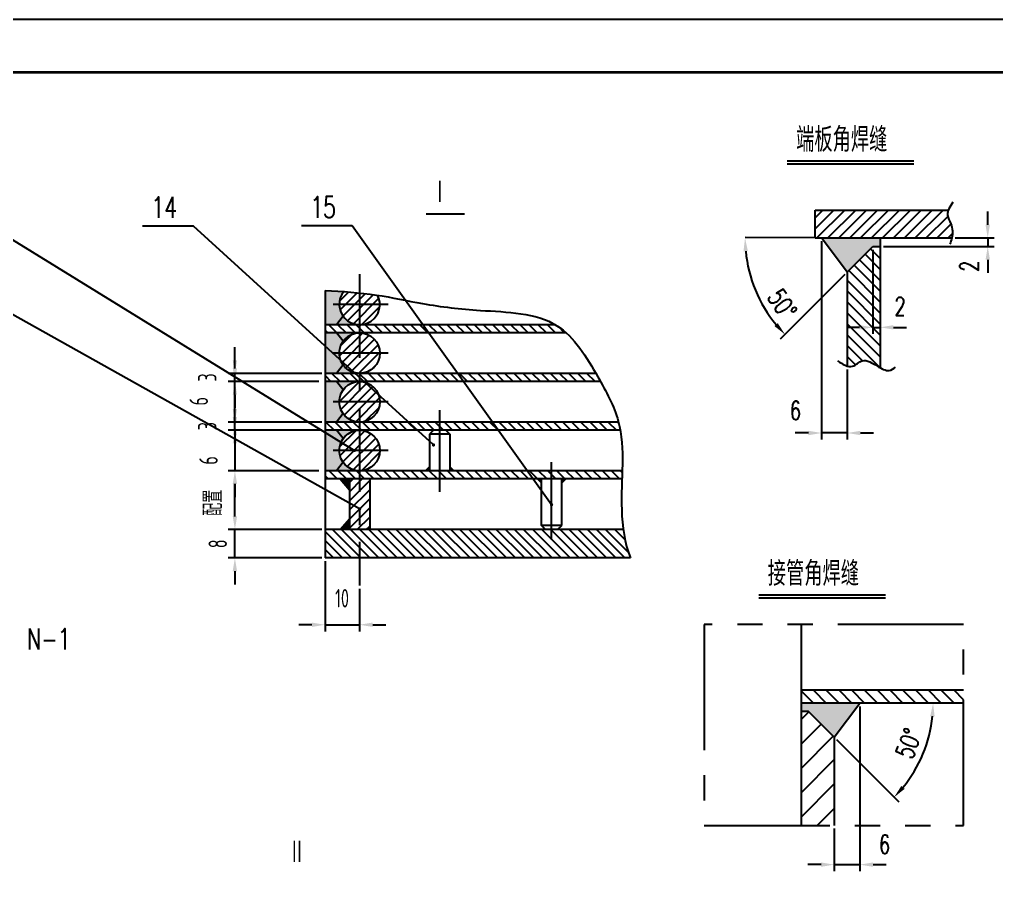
# Model space of a CAD drawing. Extents: x -7976 to 5804, y -7723 to 1555.
# Drawn here: x 1967 to 3820, y -5152 to -3512 of the extents above; entities that cross this region are included whole.
import ezdxf

# ---------------------------------------------------------------- set-up
doc = ezdxf.new("R2010")
doc.units = 0
doc.linetypes.add('CENTER', pattern=[50.800000000000004, 31.75, -6.35, 6.35, -6.35])
doc.linetypes.add('PHANTOM2', pattern=[31.750000000000004, 15.875, -3.175, 3.175, -3.175, 3.175, -3.175])
doc.layers.get('0').update_dxf_attribs({"linetype": 'CONTINUOUS'})
doc.layers.get('DEFPOINTS').update_dxf_attribs({"linetype": 'CONTINUOUS'})
for name, color, linetype in [('2细线层', 3, 'CONTINUOUS'), ('LAYER2', 3, 'CONTINUOUS'), ('LAYER3', 1, 'CENTER'), ('LAYER6', 6, 'PHANTOM2')]:
    doc.layers.add(name, color=color, linetype=linetype)
doc.styles.add('PC_TEXTSTYLE', font='txt.shx', dxfattribs={"width": 0.8, "bigfont": 'hzfs.shx'})
doc.styles.get("Standard").update_dxf_attribs({"font": 'isocp.shx', "width": 0.7070000000000001, "bigfont": 'hztxt.shx'})
doc.dimstyles.get("Standard").update_dxf_attribs({"dimscale": 10, "dimtxt": 3.5, "dimasz": 2.5, "dimexe": 1.25, "dimexo": 0.625, "dimgap": 1.5, "dimtad": 1, "dimdec": 0, "dimdsep": 46, "dimtxsty": 'Standard', "dimcen": 2.5, "dimadec": 0, "dimazin": 0, "dimtfac": 1, "dimtdec": 4, "dimtmove": 0, "dimatfit": 3, "dimfxl": 1, "dimtolj": 1, "dimtzin": 0, "dimarcsym": 0})
pattern_1 = [(44.99999999999999, (2084.192825229547, -7800.637528748337), (-8.634861654874184, 8.634861654874188), [])]

# ---------------------------------------------------------------- blocks, each defined once
blk = doc.blocks.new('*D154')
at = {"color": 0, "linetype": 'ByBlock'}
for p, q in [((-5304.750670965755, 698.9616964967772), (-5476.207349832569, 698.9616964967772)), ((-5463.707349832569, 612.4232349583162), (-5463.707349832569, 673.9616964967772)), ((-5304.750670965755, 587.4232349583162), (-5476.207349832569, 587.4232349583162))]:
    blk.add_line(p, q, dxfattribs=at)
for points in [[(-5467.874016499236, 673.9616964967772), (-5459.540683165902, 673.9616964967772), (-5463.707349832569, 698.9616964967772)], [(-5467.874016499236, 612.4232349583162), (-5459.540683165902, 612.4232349583162), (-5463.707349832569, 587.4232349583162)]]:
    blk.add_solid(points, dxfattribs=at)
at = {"layer": 'DEFPOINTS', "color": 0, "linetype": 'ByBlock'}
for p in [(-5463.707349832569, 698.9616964967772), (-5298.500670965755, 698.9616964967772), (-5298.500670965755, 587.4232349583162)]:
    blk.add_point(p, dxfattribs=at)
at = {"color": 0, "linetype": 'ByBlock', "insert": (-5505.366200907451, 638.1914614500547), "char_height": 35, "attachment_point": 5, "rotation": 90}
blk.add_mtext('\\A1;\\Ftxt.shx,hzfs.shx;配置', dxfattribs=at)
blk = doc.blocks.new('*D153')
at = {"color": 0, "linetype": 'ByBlock'}
for p, q in [((3062.635562914254, -4488.295336420737), (3062.635562914254, -4463.295336420737)), ((3227.361472550298, -4513.295336420737), (3050.135562914254, -4513.295336420737)), ((3062.635562914254, -4567.141490266891), (3062.635562914254, -4513.295336420737)), ((3227.361472550298, -4567.141490266891), (3050.135562914254, -4567.141490266891)), ((3062.635562914254, -4592.141490266891), (3062.635562914254, -4617.141490266891))]:
    blk.add_line(p, q, dxfattribs=at)
for points in [[(3058.468896247587, -4488.295336420737), (3066.80222958092, -4488.295336420737), (3062.635562914254, -4513.295336420737)], [(3058.468896247587, -4592.141490266891), (3066.80222958092, -4592.141490266891), (3062.635562914254, -4567.141490266891)]]:
    blk.add_solid(points, dxfattribs=at)
at = {"layer": 'DEFPOINTS', "color": 0, "linetype": 'ByBlock'}
for p in [(3062.635562914254, -4513.295336420737), (3233.611472550298, -4513.295336420737), (3233.611472550298, -4567.141490266891)]:
    blk.add_point(p, dxfattribs=at)
at = {"color": 0, "linetype": 'ByBlock', "insert": (3030.135562914254, -4540.218413343814), "char_height": 35, "attachment_point": 5, "rotation": 90}
blk.add_mtext('\\A1;8', dxfattribs=at)
blk = doc.blocks.new('*D152')
at = {"color": 0, "linetype": 'ByBlock'}
for p, q in [((-5292.731440196525, 527.327081112162), (-5292.731440196525, 394.4898417618169)), ((-5227.346824811909, 474.9862945888635), (-5227.346824811909, 394.4898417618169)), ((-5317.731440196525, 406.9898417618169), (-5342.731440196525, 406.9898417618169)), ((-5292.731440196525, 406.9898417618169), (-5227.346824811909, 406.9898417618169)), ((-5292.731440196525, 406.9898417618169), (-5227.346824811909, 406.9898417618169)), ((-5202.346824811909, 406.9898417618169), (-5177.346824811909, 406.9898417618169))]:
    blk.add_line(p, q, dxfattribs=at)
for points in [[(-5317.731440196525, 411.1565084284836), (-5317.731440196525, 402.8231750951502), (-5292.731440196525, 406.9898417618169)], [(-5202.346824811909, 411.1565084284836), (-5202.346824811909, 402.8231750951502), (-5227.346824811909, 406.9898417618169)]]:
    blk.add_solid(points, dxfattribs=at)
at = {"layer": 'DEFPOINTS', "color": 0, "linetype": 'ByBlock'}
for p in [(-5292.731440196525, 533.577081112162), (-5227.346824811909, 481.2362945888635), (-5227.346824811909, 406.9898417618169)]:
    blk.add_point(p, dxfattribs=at)
at = {"color": 0, "linetype": 'ByBlock', "insert": (-5260.58766637963, 457.2510591812224), "char_height": 35, "attachment_point": 5}
blk.add_mtext('\\A1;10', dxfattribs=at)
blk = doc.blocks.new('*D158')
at = {"color": 0, "linetype": 'ByBlock'}
for p, q in [((-5463.707349832569, 908.577081112162), (-5463.707349832569, 933.577081112162)), ((-5298.981440196524, 883.577081112162), (-5476.207349832569, 883.577081112162)), ((-5463.707349832569, 868.1924657275467), (-5463.707349832569, 883.577081112162)), ((-5463.707349832569, 868.1924657275467), (-5463.707349832569, 883.577081112162)), ((-5310.519901734986, 868.1924657275467), (-5476.207349832569, 868.1924657275467)), ((-5463.707349832569, 843.1924657275467), (-5463.707349832569, 818.1924657275467))]:
    blk.add_line(p, q, dxfattribs=at)
for points in [[(-5467.874016499236, 908.577081112162), (-5459.540683165902, 908.577081112162), (-5463.707349832569, 883.577081112162)], [(-5467.874016499236, 843.1924657275467), (-5459.540683165902, 843.1924657275467), (-5463.707349832569, 868.1924657275467)]]:
    blk.add_solid(points, dxfattribs=at)
at = {"layer": 'DEFPOINTS', "color": 0, "linetype": 'ByBlock'}
for p in [(-5463.707349832569, 883.577081112162), (-5292.731440196524, 883.577081112162), (-5304.269901734986, 868.1924657275467)]:
    blk.add_point(p, dxfattribs=at)
at = {"color": 0, "linetype": 'ByBlock', "insert": (-5516.207349832569, 875.8847734198544), "char_height": 35, "attachment_point": 5, "rotation": 90}
blk.add_mtext('\\A1;3', dxfattribs=at)
blk = doc.blocks.new('*D157')
at = {"color": 0, "linetype": 'ByBlock'}
for p, q in [((-5463.707349832569, 893.1924657275467), (-5463.707349832569, 918.1924657275467)), ((-5304.750670965755, 868.1924657275467), (-5476.207349832569, 868.1924657275467)), ((-5463.707349832569, 791.2693888044696), (-5463.707349832569, 868.1924657275467)), ((-5463.707349832569, 791.2693888044696), (-5463.707349832569, 868.1924657275467)), ((-5304.750670965755, 791.2693888044696), (-5476.207349832569, 791.2693888044696)), ((-5463.707349832569, 766.2693888044696), (-5463.707349832569, 741.2693888044696))]:
    blk.add_line(p, q, dxfattribs=at)
for points in [[(-5467.874016499236, 893.1924657275467), (-5459.540683165902, 893.1924657275467), (-5463.707349832569, 868.1924657275467)], [(-5467.874016499236, 766.2693888044696), (-5459.540683165902, 766.2693888044696), (-5463.707349832569, 791.2693888044696)]]:
    blk.add_solid(points, dxfattribs=at)
at = {"layer": 'DEFPOINTS', "color": 0, "linetype": 'ByBlock'}
for p in [(-5463.707349832569, 868.1924657275467), (-5298.500670965755, 868.1924657275467), (-5298.500670965755, 791.2693888044696)]:
    blk.add_point(p, dxfattribs=at)
at = {"color": 0, "linetype": 'ByBlock', "insert": (-5532.191242782121, 830.8594697073495), "char_height": 35, "attachment_point": 5, "rotation": 90}
blk.add_mtext('\\A1;6', dxfattribs=at)
blk = doc.blocks.new('*D156')
at = {"color": 0, "linetype": 'ByBlock'}
for p, q in [((-5463.707349832569, 816.2693888044696), (-5463.707349832569, 841.2693888044696)), ((-5298.981440196525, 791.2693888044696), (-5476.207349832569, 791.2693888044696)), ((-5463.707349832569, 775.8847734198544), (-5463.707349832569, 791.2693888044696)), ((-5463.707349832569, 775.8847734198544), (-5463.707349832569, 791.2693888044696)), ((-5298.981440196525, 775.8847734198544), (-5476.207349832569, 775.8847734198544)), ((-5463.707349832569, 750.8847734198544), (-5463.707349832569, 725.8847734198544))]:
    blk.add_line(p, q, dxfattribs=at)
for points in [[(-5467.874016499236, 816.2693888044696), (-5459.540683165902, 816.2693888044696), (-5463.707349832569, 791.2693888044696)], [(-5467.874016499236, 750.8847734198544), (-5459.540683165902, 750.8847734198544), (-5463.707349832569, 775.8847734198544)]]:
    blk.add_solid(points, dxfattribs=at)
at = {"layer": 'DEFPOINTS', "color": 0, "linetype": 'ByBlock'}
for p in [(-5463.707349832569, 791.2693888044696), (-5292.731440196525, 791.2693888044696), (-5292.731440196525, 775.8847734198544)]:
    blk.add_point(p, dxfattribs=at)
at = {"color": 0, "linetype": 'ByBlock', "insert": (-5516.207349832569, 783.577081112162), "char_height": 35, "attachment_point": 5, "rotation": 90}
blk.add_mtext('\\A1;3', dxfattribs=at)
blk = doc.blocks.new('*D155')
at = {"color": 0, "linetype": 'ByBlock'}
for p, q in [((-5463.707349832569, 800.8847734198544), (-5463.707349832569, 825.8847734198544)), ((-5298.981440196525, 775.8847734198544), (-5476.207349832569, 775.8847734198544)), ((-5463.707349832569, 775.8847734198544), (-5463.707349832569, 698.9616964967772)), ((-5463.707349832569, 775.8847734198544), (-5463.707349832569, 698.9616964967772)), ((-5304.750670965755, 698.9616964967772), (-5476.207349832569, 698.9616964967772)), ((-5463.707349832569, 673.9616964967772), (-5463.707349832569, 648.9616964967772))]:
    blk.add_line(p, q, dxfattribs=at)
for points in [[(-5467.874016499236, 800.8847734198544), (-5459.540683165902, 800.8847734198544), (-5463.707349832569, 775.8847734198544)], [(-5467.874016499236, 673.9616964967772), (-5459.540683165902, 673.9616964967772), (-5463.707349832569, 698.9616964967772)]]:
    blk.add_solid(points, dxfattribs=at)
at = {"layer": 'DEFPOINTS', "color": 0, "linetype": 'ByBlock'}
for p in [(-5292.731440196525, 775.8847734198544), (-5463.707349832569, 698.9616964967772), (-5298.500670965755, 698.9616964967772)]:
    blk.add_point(p, dxfattribs=at)
at = {"color": 0, "linetype": 'ByBlock', "insert": (-5513.749032369309, 718.609409321105), "char_height": 35, "attachment_point": 5, "rotation": 90}
blk.add_mtext('\\A1;6', dxfattribs=at)
blk = doc.blocks.new('*D149')
at = {"color": 0, "linetype": 'ByBlock'}
for p, q in [((-4278.679402874722, 252.187486553187), (-4278.679402874722, -60.32070403612641)), ((-4327.236871977806, 20.42100193198979), (-4327.236871977806, -60.32070403612641)), ((-4352.236871977806, -47.82070403612641), (-4377.236871977806, -47.82070403612641)), ((-4327.236871977806, -47.82070403612641), (-4278.679402874722, -47.82070403612641)), ((-4327.236871977806, -47.82070403612641), (-4278.679402874722, -47.82070403612641)), ((-4253.679402874722, -47.82070403612641), (-4228.679402874722, -47.82070403612641))]:
    blk.add_line(p, q, dxfattribs=at)
for points in [[(-4352.236871977806, -43.65403736945975), (-4352.236871977806, -51.98737070279308), (-4327.236871977806, -47.82070403612641)], [(-4253.679402874722, -43.65403736945975), (-4253.679402874722, -51.98737070279308), (-4278.679402874722, -47.82070403612641)]]:
    blk.add_solid(points, dxfattribs=at)
at = {"layer": 'DEFPOINTS', "color": 0, "linetype": 'ByBlock'}
for p in [(-4278.679402874722, 258.437486553187), (-4327.236871977806, 26.67100193198979), (-4278.679402874722, -47.82070403612641)]:
    blk.add_point(p, dxfattribs=at)
at = {"color": 0, "linetype": 'ByBlock', "insert": (-4231.813919254911, -9.33271974994733), "char_height": 35, "attachment_point": 5}
blk.add_mtext('\\A1;\\Ftxt.shx,hzfs.shx;6', dxfattribs=at)
blk = doc.blocks.new('*D148')
at = {"color": 0, "linetype": 'ByBlock'}
blk.add_line((-4322.817454595385, 189.2747770333367), (-4204.781691350535, 71.23901378854748), dxfattribs=at)
blk.add_arc((-4391.980164115271, 258.437486553187), 252.2386190393521, 320.6810548140518, 354.3189451859629, dxfattribs=at)
for points in [[(-4145.141998545524, 233.6746875709683), (-4136.818904093475, 233.2617188231081), (-4139.741545075919, 258.4374865531863)], [(-4193.751950774197, 95.8131853792377), (-4199.929280303729, 101.4064889047063), (-4213.620526115369, 80.07784855337673)]]:
    blk.add_solid(points, dxfattribs=at)
at = {"layer": 'DEFPOINTS', "color": 0, "linetype": 'ByBlock'}
for p in [(-4389.952569573963, 258.4374865531872), (-4375.794341080893, 242.2516635188174), (-4082.276472564786, 258.4374865531863), (-4327.236871977802, 193.6941944157516), (-4173.535112211665, 132.3181770335484)]:
    blk.add_point(p, dxfattribs=at)
at = {"color": 0, "linetype": 'ByBlock', "insert": (-4186.011779081126, 181.8732320753438), "char_height": 35, "attachment_point": 5, "rotation": 69.60848070843511}
blk.add_mtext('\\A1;\\Ftxt.shx,hzfs.shx;50°', dxfattribs=at)
blk = doc.blocks.new('*D147')
at = {"color": 0, "linetype": 'ByBlock'}
for p, q in [((-4254.033761092857, 1117.907038082956), (-4254.033761092857, 958.4149993885012)), ((-4239.875532599786, 1117.907038082956), (-4239.875532599786, 958.4149993885012)), ((-4279.033761092857, 970.9149993885012), (-4304.033761092857, 970.9149993885012)), ((-4254.033761092857, 970.9149993885012), (-4239.875532599786, 970.9149993885012)), ((-4254.033761092857, 970.9149993885012), (-4239.875532599786, 970.9149993885012)), ((-4214.875532599786, 970.9149993885012), (-4189.875532599786, 970.9149993885012))]:
    blk.add_line(p, q, dxfattribs=at)
for points in [[(-4279.033761092857, 975.0816660551678), (-4279.033761092857, 966.7483327218346), (-4254.033761092857, 970.9149993885012)], [(-4214.875532599786, 975.0816660551678), (-4214.875532599786, 966.7483327218346), (-4239.875532599786, 970.9149993885012)]]:
    blk.add_solid(points, dxfattribs=at)
at = {"layer": 'DEFPOINTS', "color": 0, "linetype": 'ByBlock'}
for p in [(-4254.033761092857, 1124.157038082956), (-4239.875532599786, 1124.157038082956), (-4239.875532599786, 970.9149993885012)]:
    blk.add_point(p, dxfattribs=at)
at = {"color": 0, "linetype": 'ByBlock', "insert": (-4202.436218140638, 1010.676119463616), "char_height": 35, "attachment_point": 5}
blk.add_mtext('\\A1;\\Ftxt.shx,hzfs.shx;2', dxfattribs=at)
blk = doc.blocks.new('*D146')
at = {"color": 0, "linetype": 'ByBlock'}
for p, q in [((-4351.148699299027, 1134.09286111732), (-4351.148699299027, 758.0891682085286)), ((-4302.591230195942, 891.2989147951032), (-4302.591230195942, 758.0891682085286)), ((-4376.148699299027, 770.5891682085286), (-4401.148699299027, 770.5891682085286)), ((-4302.591230195942, 770.5891682085286), (-4351.148699299027, 770.5891682085286)), ((-4302.591230195942, 770.5891682085286), (-4351.148699299027, 770.5891682085286)), ((-4277.591230195942, 770.5891682085286), (-4252.591230195942, 770.5891682085286))]:
    blk.add_line(p, q, dxfattribs=at)
for points in [[(-4376.148699299027, 774.7558348751952), (-4376.148699299027, 766.422501541862), (-4351.148699299027, 770.5891682085286)], [(-4277.591230195942, 774.7558348751952), (-4277.591230195942, 766.422501541862), (-4302.591230195942, 770.5891682085286)]]:
    blk.add_solid(points, dxfattribs=at)
at = {"layer": 'DEFPOINTS', "color": 0, "linetype": 'ByBlock'}
for p in [(-4351.148699299027, 1140.34286111732), (-4302.591230195942, 897.5489147951032), (-4351.148699299027, 770.5891682085286)]:
    blk.add_point(p, dxfattribs=at)
at = {"color": 0, "linetype": 'ByBlock', "insert": (-4400.75047089742, 813.5161365466919), "char_height": 35, "attachment_point": 5}
blk.add_mtext('\\A1;\\Ftxt.shx,hzfs.shx;6', dxfattribs=at)
blk = doc.blocks.new('*D145')
at = {"color": 0, "linetype": 'ByBlock'}
blk.add_line((-4307.010647578362, 1071.180151597472), (-4429.485619036623, 948.7051801392774), dxfattribs=at)
blk.add_arc((-4237.847938058477, 1140.342861117321), 258.5166075009495, 185.5429832703832, 219.4570167296014, dxfattribs=at)
for points in [[(-4499.31751873381, 1115.170633155884), (-4490.993932736892, 1115.573573097243), (-4496.364545559427, 1140.34286111732)], [(-4434.363719049999, 978.8561431742121), (-4440.534304717157, 973.2554006369487), (-4420.646784271788, 957.5440149041071)]]:
    blk.add_solid(points, dxfattribs=at)
at = {"layer": 'DEFPOINTS', "color": 0, "linetype": 'ByBlock'}
for p in [(-4547.551629608963, 1140.34286111732), (-4239.875532599784, 1140.34286111732), (-4254.033761092851, 1124.157038082954), (-4302.591230195945, 1075.599568979887), (-4487.555805768285, 1073.433839620804)]:
    blk.add_point(p, dxfattribs=at)
at = {"color": 0, "linetype": 'ByBlock', "insert": (-4425.964785780161, 1015.060945145799), "char_height": 35, "attachment_point": 5, "rotation": 303.66279134203586}
blk.add_mtext('\\A1;\\Ftxt.shx,hzfs.shx;50°', dxfattribs=at)
blk = doc.blocks.new('*D144')
at = {"color": 0, "linetype": 'ByBlock'}
for p, q in [((-4036.133422042123, 1165.34286111732), (-4036.133422042123, 1190.34286111732)), ((-4097.939154991413, 1140.34286111732), (-4023.633422042123, 1140.34286111732)), ((-4036.133422042123, 1140.34286111732), (-4036.133422042123, 1124.157038082956)), ((-4036.133422042123, 1140.34286111732), (-4036.133422042123, 1124.157038082956)), ((-4233.625532599786, 1124.157038082956), (-4023.633422042123, 1124.157038082956)), ((-4036.133422042123, 1099.157038082956), (-4036.133422042123, 1074.157038082956))]:
    blk.add_line(p, q, dxfattribs=at)
for points in [[(-4040.30008870879, 1165.34286111732), (-4031.966755375457, 1165.34286111732), (-4036.133422042123, 1140.34286111732)], [(-4040.30008870879, 1099.157038082956), (-4031.966755375457, 1099.157038082956), (-4036.133422042123, 1124.157038082956)]]:
    blk.add_solid(points, dxfattribs=at)
at = {"layer": 'DEFPOINTS', "color": 0, "linetype": 'ByBlock'}
for p in [(-4104.189154991413, 1140.34286111732), (-4239.875532599786, 1124.157038082956), (-4036.133422042123, 1124.157038082956)]:
    blk.add_point(p, dxfattribs=at)
at = {"color": 0, "linetype": 'ByBlock', "insert": (-4071.350492601654, 1086.924412870129), "char_height": 35, "attachment_point": 5, "rotation": 90}
blk.add_mtext('\\A1;\\Ftxt.shx,hzfs.shx;2', dxfattribs=at)

msp = doc.modelspace()

# ---------------------------------------------------------------- hatches: boundary and pattern name
at = {"layer": 'LAYER2'}
h = msp.add_hatch(dxfattribs=at)
h.set_pattern_fill('ANSI31', color=256, scale=4.615384615384616, style=0)
h.set_pattern_definition([(45, (9291.687375353717, -1927.589767228254), (-10.36183398584902, 10.36183398584902), [])])
edge = h.paths.add_edge_path()
edge.add_line((3476.124815616793, -3873.727294753659), (3476.124815616793, -3926.624005188058))
edge.add_line((3476.124815616793, -3926.624005188058), (3735.381076418842, -3926.624005188058))
edge.add_spline(control_points=[(3735.381076418842, -3926.624005188058), (3735.399383852772, -3926.545441838411), (3737.405612661115, -3917.828726658847), (3736.316107494373, -3902.326330718362), (3725.801381666422, -3885.589098254805), (3727.568639955657, -3876.975548087652), (3728.84675547528, -3873.727294753659)], knot_values=[16.01751938718863, 16.01751938718863, 16.01751938718863, 16.01751938718863, 16.26009094649312, 42.91254623060282, 60.37926041902506, 70.938423128681, 70.938423128681, 70.938423128681, 70.938423128681], degree=3, periodic=0)
edge.add_line((3728.846755475279, -3873.727294753659), (3476.124815616793, -3873.727294753659))
for points in [[(3488.42153211123, -3926.624005188059), (3536.979001214315, -3991.367297325512), (3585.536470317399, -3942.809828222422), (3599.694698810471, -3942.809828222422), (3599.694698810471, -3926.624005188059)], [(2580.996663916118, -4075.07451804483, 0.2413783233447511), (2612.223406598348, -4091.082092885524), (2568.807804448774, -4091.082092885524)], [(2580.996663916118, -4122.474283110832, -0.2413783233447511), (2612.223406598348, -4106.466708270139), (2568.807804448774, -4106.466708270139)], [(2580.996663916118, -4167.382210352523, 0.2413783233447511), (2612.223406598348, -4183.389785193216), (2568.807804448774, -4183.389785193216)], [(2580.996663916118, -4214.781975418525, -0.2413783233447511), (2612.223406598348, -4198.774400577831), (2568.807804448774, -4198.774400577831)], [(2580.996663916118, -4259.689902660215, 0.2413783233447511), (2612.223406598348, -4275.697477500908), (2568.807804448774, -4275.697477500908)], [(2580.996663916118, -4307.089667726217, -0.2413783233447531), (2612.223406598348, -4291.082092885524), (2568.807804448774, -4291.082092885525)], [(2580.996663916118, -4351.997594967907, 0.2413783233447511), (2612.223406598348, -4368.005169808601), (2568.807804448774, -4368.005169808601)], [(2737.080682965848, -4368.005169808601), (2744.772990658154, -4360.312862116293), (2744.772990658154, -4368.005169808604)], [(2783.234529119693, -4360.312862116296), (2783.234529119693, -4368.005169808601), (2790.926836812001, -4368.005169808601)], [(2575.524574411132, -4383.389785193216), (2592.992637367578, -4403.843622365809), (2592.992637367578, -4383.389785193217)], [(2949.364813670436, -4383.389785193219), (2957.057121362744, -4391.082092885526), (2957.057121362744, -4383.389785193216)], [(3003.210967516588, -4383.389785193219), (2995.518659824282, -4391.082092885526), (2995.518659824282, -4383.389785193216)], [(2592.992637367578, -4459.089794174471), (2592.992637367578, -4479.543631347063), (2575.524574411131, -4479.543631347063)], [(3449.617661836293, -4808.529379752192), (3449.617661836293, -4824.715202786556), (3463.775890329365, -4824.715202786556), (3512.333359432449, -4873.272671889644), (3560.890828535535, -4808.529379752191)]]:
    msp.add_hatch(color=256, dxfattribs=at).paths.add_polyline_path(points)
h = msp.add_hatch(dxfattribs=at)
h.set_pattern_fill('ANSI31', color=256, scale=4.615384615384616, angle=90, style=0)
h.set_pattern_definition([(135, (9291.687375353717, -1927.589767228254), (-10.36183398584902, -10.36183398584902), [])])
edge = h.paths.add_edge_path()
edge.add_line((3599.694698810471, -3942.809828222422), (3585.5364703174, -3942.809828222422))
edge.add_line((3585.5364703174, -3942.809828222422), (3536.979001214314, -3991.36729732551))
edge.add_line((3536.979001214314, -3991.36729732551), (3536.979001214314, -4169.417951510275))
edge.add_spline(control_points=[(3536.979001214314, -4169.417951510275), (3540.475973912276, -4170.446539156557), (3550.362701717572, -4171.107844336118), (3567.917536869313, -4152.004657730215), (3586.213528123871, -4164.834926164945), (3597.896931011308, -4171.830592583537), (3599.694698810471, -4172.827483630956)], knot_values=[20.81145200100289, 20.81145200100289, 20.81145200100289, 20.81145200100289, 32.94189695546218, 55.75407950074453, 88.69597645620672, 94.72129408884993, 94.72129408884993, 94.72129408884993, 94.72129408884993], degree=3, periodic=0)
edge.add_line((3599.694698810472, -4172.827483630956), (3599.694698810471, -3942.809828222422))
h = msp.add_hatch(color=256, dxfattribs=at)
edge = h.paths.add_edge_path()
edge.add_line((2546.838791213733, -4091.082092885524), (2568.807804448772, -4091.082092885523))
edge.add_line((2568.807804448772, -4091.082092885523), (2580.996663916118, -4075.074518044831))
edge.add_arc((2612.223406598348, -4052.620554423986), 38.46153846153848, 140.6258618109083, 215.7184762092423, ccw=False)
edge.add_spline(control_points=[(2582.491868311331, -4028.22125992771), (2570.621474478075, -4027.382292933397), (2558.733489178016, -4026.717339407058), (2546.838791213732, -4026.118787050899)], knot_values=[5.725884862208435, 5.725884862208435, 5.725884862208435, 5.725884862208435, 15.00547474327765, 15.00547474327765, 15.00547474327765, 15.00547474327765], degree=3, periodic=0)
edge.add_line((2546.838791213733, -4026.1187870509), (2546.838791213733, -4091.082092885524))
h.paths.add_polyline_path([(2546.838791213732, -4183.389785193217), (2568.807804448772, -4183.389785193217), (2580.996663916118, -4167.382210352523, -0.1571254906909162), (2573.761868136809, -4144.928246731677, -0.1571254906909092), (2580.996663916118, -4122.474283110832), (2568.807804448773, -4106.466708270139), (2546.838791213733, -4106.466708270139)])
h.paths.add_polyline_path([(2546.838791213732, -4275.697477500908), (2568.807804448772, -4275.697477500908), (2580.996663916118, -4259.689902660215, -0.1571254906909092), (2573.761868136809, -4237.23593903937, -0.1571254906909162), (2580.996663916118, -4214.781975418525), (2568.807804448773, -4198.774400577832), (2546.838791213732, -4198.774400577832)])
h.paths.add_polyline_path([(2546.838791213732, -4368.005169808601), (2568.807804448773, -4368.005169808601), (2580.996663916118, -4351.997594967907, -0.1571254906909162), (2573.761868136809, -4329.543631347062, -0.1571254906909092), (2580.996663916118, -4307.089667726217), (2568.807804448773, -4291.082092885524), (2546.838791213732, -4291.082092885523)])
h = msp.add_hatch(dxfattribs=at)
h.set_pattern_fill('ANSI31', color=256, scale=3.846153846153846, angle=-1.272221872585407e-14, style=0)
h.set_pattern_definition(pattern_1)
h.paths.add_polyline_path([(2612.223406598348, -4091.082092885524, 0.4142135623730962), (2650.684945059886, -4052.620554423986), (2612.223406598348, -4052.620554423986)])
h.paths.add_polyline_path([(2612.223406598348, -4052.620554423986), (2573.761868136809, -4052.620554423986, 0.4142135623730964), (2612.223406598348, -4091.082092885524)])
edge = h.paths.add_edge_path()
edge.add_line((2612.223406598348, -4052.620554423986), (2612.223406598348, -4030.753506619503))
edge.add_spline(control_points=[(2612.223406598348, -4030.753506619503), (2602.329430746632, -4029.745842511444), (2592.416798418862, -4028.922726862846), (2582.491868311331, -4028.22125992771)], knot_values=[15.00547474327765, 15.00547474327765, 15.00547474327765, 15.00547474327765, 22.76421318868151, 22.76421318868151, 22.76421318868151, 22.76421318868151], degree=3, periodic=0)
edge.add_arc((2612.223406598348, -4052.620554423986), 38.46153846153849, 140.6258618109083, 180)
edge.add_line((2573.761868136809, -4052.620554423986), (2612.223406598348, -4052.620554423986))
edge = h.paths.add_edge_path()
edge.add_arc((2612.223406598348, -4052.620554423987), 38.46153846153848, 1.354865405428551e-12, 27.12331410922971)
edge.add_spline(control_points=[(2646.455228370098, -4035.085665801143), (2645.734528032095, -4034.974558004211), (2634.353208650339, -4033.240777382804), (2622.93774777604, -4031.844721840571), (2612.223406598348, -4030.753506619503)], knot_values=[22.76421318868151, 22.76421318868151, 22.76421318868151, 22.76421318868151, 23.33233995507793, 31.73439915336429, 31.73439915336429, 31.73439915336429, 31.73439915336429], degree=3, periodic=0)
edge.add_line((2612.223406598348, -4030.753506619504), (2612.223406598348, -4052.620554423986))
edge.add_line((2612.223406598348, -4052.620554423986), (2650.684945059886, -4052.620554423986))
h = msp.add_hatch(dxfattribs=at)
h.set_pattern_fill('ANSI31', color=256, scale=3.846153846153846, angle=-90.00000000000001, style=0)
h.set_pattern_definition([(315, (2084.192825229547, -7800.637528748337), (8.634861654874188, 8.634861654874184), [])])
h.paths.add_polyline_path([(2976.287890593512, -4383.389785193216), (2976.287890593513, -4368.005169808601), (2764.003759888923, -4368.005169808602), (2764.003759888923, -4383.389785193216)])
edge = h.paths.add_edge_path()
edge.add_line((2976.287890593512, -4368.005169808601), (2976.287890593512, -4383.389785193216))
edge.add_line((2976.287890593512, -4383.389785193216), (3109.959927026925, -4383.389785193216))
edge.add_spline(control_points=[(3109.959927026925, -4383.389785193216), (3110.127587586177, -4378.243149389204), (3110.291718518881, -4373.113869101721), (3110.426558487563, -4368.005169808601)], knot_values=[202.8335639010245, 202.8335639010245, 202.8335639010245, 202.8335639010245, 206.7680369692089, 206.7680369692089, 206.7680369692089, 206.7680369692089], degree=3, periodic=0)
edge.add_line((3110.426558487563, -4368.0051698086), (2976.287890593512, -4368.005169808601))
h.paths.add_polyline_path([(2612.223406598348, -4368.005169808601), (2612.223406598348, -4383.389785193216), (2764.003759888924, -4383.389785193216), (2764.003759888924, -4368.005169808601)])
h.paths.add_polyline_path([(2612.223406598348, -4383.389785193217), (2612.223406598348, -4368.005169808601), (2546.838791213732, -4368.005169808602), (2546.838791213732, -4383.389785193216)])
h.paths.add_polyline_path([(2546.838791213732, -4275.697477500908), (2546.838791213732, -4291.082092885524), (2612.223406598348, -4291.082092885524), (2612.223406598348, -4275.697477500908)])
h.paths.add_polyline_path([(2612.223406598348, -4275.697477500908), (2612.223406598348, -4291.082092885524), (2764.003759888923, -4291.082092885524), (2764.003759888923, -4275.697477500908)])
edge = h.paths.add_edge_path()
edge.add_spline(control_points=[(3069.125183399036, -4198.77440057783), (3067.457866376836, -4195.812675849694), (3064.549085532663, -4190.692348621574), (3061.611245922043, -4185.552528595041), (3060.368149813269, -4183.389785193216)], knot_values=[151.9006507527023, 151.9006507527023, 151.9006507527023, 151.9006507527023, 154.4654310581434, 156.3287756090877, 156.3287756090877, 156.3287756090877, 156.3287756090877], degree=3, periodic=0)
edge.add_line((3060.368149813269, -4183.389785193216), (2612.223406598348, -4183.389785193217))
edge.add_line((2612.223406598348, -4183.389785193217), (2612.223406598348, -4198.774400577832))
edge.add_line((2612.223406598348, -4198.774400577832), (3069.125183399037, -4198.774400577831))
h.paths.add_polyline_path([(2612.223406598348, -4198.774400577831), (2612.223406598348, -4183.389785193216), (2546.838791213732, -4183.389785193216), (2546.838791213731, -4198.774400577831)])
edge = h.paths.add_edge_path()
edge.add_spline(control_points=[(3106.647760451588, -4291.082092885524), (3105.731988450771, -4285.909536777584), (3104.628832369891, -4280.77999524675), (3103.306271354124, -4275.697477500911)], knot_values=[178.3211137951778, 178.3211137951778, 178.3211137951778, 178.3211137951778, 182.5514486776794, 182.5514486776794, 182.5514486776794, 182.5514486776794], degree=3, periodic=0)
edge.add_line((3103.306271354124, -4275.697477500908), (2764.003759888924, -4275.697477500908))
edge.add_line((2764.003759888924, -4275.697477500908), (2764.003759888924, -4291.082092885524))
edge.add_line((2764.003759888924, -4291.082092885524), (3106.647760451588, -4291.082092885524))
edge = h.paths.add_edge_path()
edge.add_spline(control_points=[(3004.227310462388, -4106.466708270139), (2998.671210524692, -4101.427813653155), (2991.872802848266, -4096.147846482163), (2984.583298271593, -4091.681541886782), (2983.571495612513, -4091.082092885523)], knot_values=[120.5310214390018, 120.5310214390018, 120.5310214390018, 120.5310214390018, 126.5643739494811, 127.5267617261106, 127.5267617261106, 127.5267617261106, 127.5267617261106], degree=3, periodic=0)
edge.add_line((2983.571495612513, -4091.082092885524), (2612.223406598348, -4091.082092885524))
edge.add_line((2612.223406598348, -4091.082092885524), (2612.223406598348, -4106.466708270139))
edge.add_line((2612.223406598348, -4106.466708270139), (3004.22731046239, -4106.46670827014))
h.paths.add_polyline_path([(2612.223406598348, -4106.466708270139), (2612.223406598348, -4091.082092885524), (2546.838791213733, -4091.082092885524), (2546.838791213733, -4106.466708270139)])
h = msp.add_hatch(dxfattribs=at)
h.set_pattern_fill('ANSI31', color=256, scale=3.846153846153846, angle=-1.272221872585407e-14, style=0)
h.set_pattern_definition(pattern_1)
h.paths.add_polyline_path([(2650.684945059886, -4144.928246731677), (2612.223406598348, -4144.928246731677), (2612.223406598348, -4183.389785193215, 0.4142135623730931)])
h.paths.add_polyline_path([(2612.223406598348, -4144.928246731677), (2573.761868136809, -4144.928246731677, 0.4142135623730931), (2612.223406598348, -4183.389785193215)])
h.paths.add_polyline_path([(2612.223406598348, -4106.466708270139, 0.4142135623730966), (2573.761868136809, -4144.928246731677), (2612.223406598348, -4144.928246731677)])
h.paths.add_polyline_path([(2650.684945059886, -4144.928246731677, 0.4142135623730931), (2612.223406598348, -4106.466708270139), (2612.223406598347, -4144.928246731676)])
h = msp.add_hatch(dxfattribs=at)
h.set_pattern_fill('ANSI31', color=256, scale=3.846153846153846, angle=-1.272221872585407e-14, style=0)
h.set_pattern_definition(pattern_1)
h.paths.add_polyline_path([(2650.684945059886, -4237.23593903937), (2612.223406598348, -4237.23593903937), (2612.223406598348, -4275.697477500908, 0.4142135623730931)])
h.paths.add_polyline_path([(2612.223406598348, -4237.23593903937), (2573.761868136809, -4237.23593903937, 0.4142135623730931), (2612.223406598348, -4275.697477500908)])
h.paths.add_polyline_path([(2612.223406598348, -4198.774400577832, 0.4142135623730966), (2573.761868136809, -4237.23593903937), (2612.223406598348, -4237.23593903937)])
h.paths.add_polyline_path([(2650.684945059886, -4237.23593903937, 0.4142135623730931), (2612.223406598348, -4198.774400577832), (2612.223406598347, -4237.23593903937)])
h = msp.add_hatch(dxfattribs=at)
h.set_pattern_fill('ANSI31', color=256, scale=3.846153846153846, angle=-1.272221872585407e-14, style=0)
h.set_pattern_definition(pattern_1)
h.paths.add_polyline_path([(2612.223406598348, -4329.543631347062), (2612.223406598348, -4368.0051698086, 0.4142135623730931), (2650.684945059886, -4329.543631347062)])
h.paths.add_polyline_path([(2612.223406598348, -4329.543631347062), (2573.761868136809, -4329.543631347062, 0.4142135623730931), (2612.223406598348, -4368.0051698086)])
h.paths.add_polyline_path([(2612.223406598348, -4329.543631347062), (2612.223406598348, -4291.082092885524, 0.4142135623730931), (2573.761868136809, -4329.543631347062)])
h.paths.add_polyline_path([(2650.684945059886, -4329.543631347062, 0.4142135623730931), (2612.223406598348, -4291.082092885524), (2612.223406598348, -4329.543631347062)])
h = msp.add_hatch(dxfattribs=at)
h.set_pattern_fill('ANSI31', color=256, scale=3.846153846153846, angle=-1.272221872585407e-14, style=0)
h.set_pattern_definition(pattern_1)
h.paths.add_polyline_path([(2631.454175829116, -4383.389785193216), (2612.223406598348, -4383.389785193216), (2612.223406598348, -4479.543631347063), (2631.454175829116, -4479.543631347063)])
h.paths.add_polyline_path([(2592.992637367578, -4479.543631347063), (2612.223406598348, -4479.543631347063), (2612.223406598347, -4383.389785193217), (2592.992637367578, -4383.389785193216)])
h = msp.add_hatch(dxfattribs=at)
h.set_pattern_fill('ANSI31', color=256, scale=3.846153846153846, angle=-90.00000000000001, style=0)
h.set_pattern_definition([(315, (7884.960450032791, -5175.567753142677), (8.634861654874188, 8.634861654874182), [])])
edge = h.paths.add_edge_path()
edge.add_spline(control_points=[(3125.89523140244, -4533.389785193224), (3119.179362911743, -4516.531007166111), (3114.901086427987, -4498.291258902159), (3112.336180820608, -4479.543631347062)], knot_values=[231.0118297600531, 231.0118297600531, 231.0118297600531, 231.0118297600531, 245.3294521603172, 245.3294521603172, 245.3294521603172, 245.3294521603172], degree=3, periodic=0)
edge.add_line((3112.336180820608, -4479.543631347062), (2612.223406598348, -4479.543631347063))
edge.add_line((2612.223406598348, -4479.543631347063), (2612.223406598348, -4533.38978519322))
edge.add_line((2612.223406598348, -4533.38978519322), (3125.89523140244, -4533.389785193221))
h.paths.add_polyline_path([(2612.223406598348, -4533.38978519322), (2612.223406598348, -4479.543631347063), (2546.838791213731, -4479.543631347061), (2546.838791213731, -4533.38978519322)])
h = msp.add_hatch(dxfattribs=at)
h.set_pattern_fill('ANSI31', color=256, scale=5.395274344787187, angle=-90.00000000000001, style=0)
h.set_pattern_definition([(315, (8005.771334128814, -38.6853869798706), (12.11273636490561, 12.11273636490562), [])])
h.paths.add_polyline_path([(3757.293758845471, -4808.529379752192), (3757.293758845471, -4784.250645200647), (3449.617661836294, -4784.250645200646), (3449.617661836294, -4808.529379752191)])
h = msp.add_hatch(dxfattribs=at)
h.set_pattern_fill('ANSI31', color=3, scale=10.28510904507361, angle=-1.272221872585407e-14, style=0)
h.set_pattern_definition([(44.99999999999999, (4977.883853134431, 13821.70418554731), (-23.09072836447147, 23.09072836447151), [])])
h.paths.add_polyline_path([(3512.33335943245, -4873.272671889644), (3463.775890329364, -4824.715202786555), (3449.617661836294, -4824.715202786555), (3449.617661836293, -5040.295864373389), (3512.333359432451, -5040.295864373389)])

# ---------------------------------------------------------------- linework, layer by layer
for p, q in [((2738.575667820764, -3881.025891801801), (2811.197062866082, -3881.025891801801)), ((3476.124815616793, -3873.727294753659), (3728.846755475226, -3873.727294753659)), ((3476.124815616793, -3926.624005188058), (3476.124815616793, -3873.72729475366)), ((3476.124815616793, -3926.624005188058), (3735.381076418843, -3926.624005188058)), ((3599.69469881047, -3926.624005188058), (3599.694698810472, -4172.827483630957)), ((3536.979001214314, -3991.367297325511), (3536.979001214314, -4169.417951510275)), ((2546.838791213732, -4026.118787050898), (2546.838791213731, -4533.389785193216)), ((2983.571495612508, -4091.082092885524), (2546.838791213732, -4091.082092885524)), ((3004.227310462385, -4106.466708270139), (2546.838791213732, -4106.466708270139)), ((3060.368149813269, -4183.389785193216), (2546.838791213732, -4183.389785193216)), ((3069.125183399036, -4198.774400577831), (2546.838791213732, -4198.774400577831)), ((3103.30627135414, -4275.697477500908), (2546.838791213731, -4275.697477500908)), ((3106.647760451589, -4291.082092885524), (2546.838791213731, -4291.082092885524)), ((2752.465298350462, -4291.082092885524), (2744.772990658155, -4298.774400577831)), ((2775.542221427386, -4291.082092885524), (2783.234529119693, -4298.774400577831)), ((2744.772990658155, -4298.774400577831), (2744.772990658155, -4368.005169808604)), ((2783.234529119693, -4298.774400577831), (2744.772990658155, -4298.774400577831)), ((2783.234529119693, -4298.774400577831), (2783.234529119693, -4368.005169808604)), ((3110.426558487856, -4368.005169808601), (2546.838791213731, -4368.005169808601)), ((3109.959927026925, -4383.389785193216), (2546.838791213731, -4383.389785193216)), ((2592.992637367578, -4383.389785193216), (2592.992637367578, -4479.543631347062)), ((2631.454175829116, -4383.389785193216), (2631.454175829116, -4479.543631347062)), ((2957.057121362744, -4471.851323654754), (2957.057121362744, -4383.389785193216)), ((2995.518659824282, -4471.851323654754), (2995.518659824282, -4383.389785193216)), ((3112.336180820607, -4479.543631347062), (2546.838791213731, -4479.543631347062)), ((2750.684945059886, -4479.543631347063), (2546.838791213731, -4479.543631347062)), ((2995.518659824282, -4471.851323654754), (2957.057121362744, -4471.851323654754)), ((2964.749429055051, -4479.543631347062), (2957.057121362744, -4471.851323654754)), ((2987.826352131974, -4479.543631347062), (2995.518659824282, -4471.851323654754)), ((3125.895231402437, -4533.38978519322), (2546.83879121373, -4533.38978519322)), ((2739.146483521425, -4533.38978519322), (2546.838791213731, -4533.389785193216)), ((3449.617661836293, -4659.585997343467), (3449.617661836293, -5040.295864373388)), ((3757.293758845471, -4784.250645200647), (3449.617661836293, -4784.250645200646)), ((3757.293758845471, -4808.529379752192), (3449.617661836293, -4808.529379752191)), ((3512.33335943245, -4873.272671889645), (3512.33335943245, -5040.295864373388))]:
    msp.add_line(p, q)
at = {"const_width": 5}
msp.add_lwpolyline([(114.0139656571519, -7612.433588913064), (5704.013965657151, -7612.433588913064), (5704.013965657151, -3612.433588913064), (114.0139656571519, -3612.433588913064)], close=True, dxfattribs=at)
for centre in [(2612.223406598348, -4144.928246731677), (2612.223406598348, -4237.23593903937), (2612.223406598348, -4329.543631347062)]:
    msp.add_circle(centre, 38.46153846153847)
msp.add_arc((2612.223406598348, -4052.620554423986), 38.46153846153847, 140.6258618109103, 27.12331410922936)
at = {"layer": '2细线层'}
for p, q in [((3423.206157051059, -3780.234791812951), (3662.974496963253, -3780.234791812951)), ((3423.206157051059, -3786.222056493896), (3662.974496963253, -3786.222056493896)), ((3536.979001214314, -3991.367297325511), (3488.42153211123, -3926.624005188058)), ((3536.979001214314, -3991.367297325511), (3585.536470317399, -3942.809828222422)), ((3369.489100485679, -4603.099645528382), (3609.257440397873, -4603.099645528382)), ((3369.489100485679, -4609.086910209327), (3609.257440397873, -4609.086910209327)), ((3512.33335943245, -4873.272671889645), (3560.890828535535, -4808.529379752191)), ((3512.33335943245, -4873.272671889645), (3463.775890329365, -4824.715202786556))]:
    msp.add_line(p, q, dxfattribs=at)
at = {"layer": 'LAYER2'}
for p, q in [((5804.013965657155, -3512.433588913065), (-135.9860343428436, -3512.433588913063)), ((3476.124815616793, -3926.624005188058), (3343.766398973383, -3925.689735690292)), ((3585.536470317399, -3942.809828222422), (3599.694698810472, -3942.809828222422)), ((2580.996663916118, -4075.07451804483), (2568.807804448773, -4091.082092885524)), ((2580.996663916118, -4122.474283110832), (2568.807804448773, -4106.466708270139)), ((2580.996663916118, -4167.382210352523), (2568.807804448773, -4183.389785193216)), ((2580.996663916118, -4214.781975418525), (2568.807804448773, -4198.774400577831)), ((2580.996663916118, -4259.689902660215), (2568.807804448773, -4275.697477500908)), ((2580.996663916118, -4307.089667726217), (2568.807804448773, -4291.082092885524)), ((2580.996663916118, -4351.997594967907), (2568.807804448773, -4368.005169808601)), ((2744.772990658155, -4360.312862116293), (2737.080682965847, -4368.005169808601)), ((2783.234529119693, -4360.312862116293), (2790.926836812001, -4368.005169808601)), ((2575.524574411133, -4383.389785193217), (2592.992637367578, -4403.843622365808)), ((2957.057121362744, -4391.082092885527), (2949.364813670436, -4383.38978519322)), ((2995.518659824282, -4391.082092885527), (3003.210967516589, -4383.38978519322)), ((2575.524574411133, -4479.543631347062), (2592.992637367578, -4459.089794174471)), ((3463.775890329365, -4824.715202786556), (3449.617661836293, -4824.715202786556))]:
    msp.add_line(p, q, dxfattribs=at)
msp.add_spline([(3737.48097984409, -3858.931494026411), (3727.252860976479, -3883.461182481562), (3733.389732297044, -3899.814314136839), (3735.435356070566, -3926.388150819725), (3731.344108523524, -3938.652995047299)], degree=3, dxfattribs=at)
for points, knots in [([(2546.838791213732, -4026.118787050899), (2579.448607981461, -4027.759743611447), (2641.513744183783, -4031.839102647056), (2738.775237123958, -4054.057407857593), (2851.34585592905, -4066.778917643785), (2992.594612544019, -4068.157309662616), (3059.802492195028, -4181.128089866776), (3122.338443391245, -4294.682045052416), (3102.165942122504, -4415.077238240235), (3114.738830194836, -4505.383981952591), (3125.89523140244, -4533.389785193224)], [5.725884862208433, 5.725884862208433, 5.725884862208433, 5.725884862208433, 31.16627238696787, 54.22072387936843, 82.96333379606608, 121.4934092156313, 153.7639953036467, 177.821058646402, 221.5450168251699, 245.3294521603172, 245.3294521603172, 245.3294521603172, 245.3294521603172]), ([(3518.599132199307, -4159.420245310255), (3528.397380552089, -4165.93616183791), (3544.980891767838, -4176.964334520082), (3567.917536869313, -4152.004657730215), (3592.11023182774, -4168.970055568325), (3614.698459774055, -4181.334023843576), (3624.969544801262, -4174.776642166212), (3628.716515758225, -4171.310651368351)], [0, 0, 0, 0, 32.94189695546218, 55.75407950074453, 88.69597645620672, 114.6324754416772, 130.6227002217033, 130.6227002217033, 130.6227002217033, 130.6227002217033])]:
    msp.add_open_spline(points, degree=3, knots=knots, dxfattribs=at)
at = {"layer": 'LAYER3', "ltscale": 5}
for p, q in [((2612.223406598348, -3995.0070917987), (2612.223406598348, -4585.730571716515)), ((2666.213598671459, -4052.620554423986), (2561.938928187158, -4052.620554423986)), ((2666.213598671459, -4144.928246731677), (2561.938928187158, -4144.928246731677)), ((2666.213598671459, -4237.23593903937), (2561.938928187158, -4237.23593903937)), ((2764.003759888924, -4253.330039506328), (2764.003759888924, -4407.953311476911)), ((2666.213598671459, -4329.543631347062), (2561.938928187158, -4329.543631347062)), ((2976.287890593512, -4498.064915495493), (2976.287890593512, -4351.968851245027))]:
    msp.add_line(p, q, dxfattribs=at)
at = {"layer": 'LAYER6', "ltscale": 15}
for p, q in [((3265.960528301313, -4659.585997343467), (3265.960528301313, -5040.295864373388)), ((3757.293758845471, -4659.585997343468), (3265.960528301313, -4659.585997343467)), ((3757.293758845471, -5040.295864373389), (3757.293758845471, -4659.585997343468)), ((3265.960528301313, -5040.295864373388), (3757.293758845471, -5040.295864373389))]:
    msp.add_line(p, q, dxfattribs=at)

# ---------------------------------------------------------------- texts
at = {"layer": '2细线层', "style": 'PC_TEXTSTYLE', "width": 0.75}
for s, p in [('端板角焊缝', (3439.993225070752, -3763.219515918402)), ('接管角焊缝', (3386.276168505373, -4586.084369633833))]:
    msp.add_text(s, height=46.15384615384615, dxfattribs=at).set_placement(p)
at = {"layer": 'LAYER2', "attachment_point": 4}
for s, insert, char_height in [('\\Ftxt.shx,hzfs.shx;Ⅰ', (2748.155882349628, -3839.600746943899), 46.15384615384615), ('\\Fromans.shx,gbcbig.shx;14', (2217.585400613783, -3868.545614249921), 40), ('\\Fromans.shx,gbcbig.shx;15', (2518.872936129979, -3868.229497764778), 40), ('\\Ftxt.shx,hzfs.shx;N-1', (1981.753695748159, -4686.824245366578), 40), ('\\Ftxt.shx,hzfs.shx;Ⅱ', (2477.020712590847, -5090.933271042531), 46.15384615384615)]:
    msp.add_mtext(s, dxfattribs=dict(at, insert=insert, char_height=char_height))

# ---------------------------------------------------------------- dimensions: what is measured, and where the dimension line sits
at = {"layer": 'LAYER2'}
for base, p1, p2, angle, text, override, picture, middle in [((3803.436809368133, -3942.809828222422), (3735.381076418843, -3926.624005188058), (3599.69469881047, -3942.809828222422), 90, '\\Ftxt.shx,hzfs.shx;2', {"dimtmove": 2}, '*D144', (3768.219738808602, -3980.042453435249)), ((2375.862881577687, -4198.774400577831), (2541.069560444501, -4275.697477500908), (2541.069560444501, -4198.774400577831), 270, '6', {"dimlfac": 0.2, "dimtmove": 2}, '*D157', (2307.378988628136, -4236.107396598029)), ((2375.862881577687, -4368.005169808601), (2546.838791213731, -4291.082092885524), (2541.069560444501, -4368.005169808601), 270, '6', {"dimlfac": 0.2, "dimtmove": 2}, '*D155', (2325.821199040947, -4348.357456984273)), ((2375.862881577687, -4368.005169808601), (2541.069560444501, -4479.543631347062), (2541.069560444501, -4368.005169808601), 270, '\\Ftxt.shx,hzfs.shx;配置', {"dimlfac": 0.2, "dimtmove": 2}, '*D154', (2334.204030502806, -4428.775404855323))]:
    dim = msp.add_linear_dim(base=base, p1=p1, p2=p2, angle=angle, text=text, dimstyle='Standard', override=override, dxfattribs=at)
    dim.commit()
    dim.dimension.update_dxf_attribs({"geometry": picture, "text_midpoint": middle, "dimtype": 160, "insert": (7839.570231410256, -5066.966866305378)})
for base, line1, line2, picture, middle in [((3352.014425641972, -3993.533026684574), ((3292.018601801294, -3926.624005188058), (3599.694698810472, -3926.624005188058)), ((3536.979001214311, -3991.367297325491), (3585.536470317405, -3942.809828222424)), '*D145', (3386.555231849106, -4069.920802075165)), ((3666.035119198591, -4934.648689271829), ((3757.293758845471, -4808.529379752192), (3449.617661836293, -4808.529379752191)), ((3512.333359432454, -4873.272671889627), (3463.775890329363, -4824.71520278656)), '*D148', (3684.021793469956, -4896.417716821471))]:
    dim = msp.add_angular_dim_2l(base=base, line1=line1, line2=line2, text='\\Ftxt.shx,hzfs.shx;50%%d', dimstyle='Standard', override={"dimazin": 2}, dxfattribs=at)
    dim.commit()
    dim.dimension.update_dxf_attribs({"geometry": picture, "text_midpoint": middle, "dimtype": 162, "insert": (7839.570231410256, -5066.966866305378)})
for base, p1, p2, text, override, picture, middle in [((3488.42153211123, -4296.37769809685), (3536.979001214314, -4169.417951510275), (3488.42153211123, -3926.624005188058), '\\Ftxt.shx,hzfs.shx;6', {"dimtmove": 2}, '*D146', (3438.819760512836, -4253.450729758686)), ((3599.69469881047, -4096.051866916877), (3585.536470317399, -3942.809828222422), (3599.69469881047, -3942.809828222422), '\\Ftxt.shx,hzfs.shx;2', {"dimtmove": 2}, '*D147', (3637.134013269619, -4056.290746841762)), ((2612.223406598348, -4659.977024543561), (2546.838791213731, -4533.389785193216), (2612.223406598348, -4585.730571716515), '10', {"dimlfac": 0.2, "dimtmove": 2}, '*D152', (2578.982565030627, -4609.715807124156)), ((3560.890828535535, -5114.787570341505), (3512.33335943245, -5040.295864373388), (3560.890828535535, -4808.529379752191), '\\Ftxt.shx,hzfs.shx;6', {"dimtad": 0, "dimlfac": 0.2, "dimtmove": 2}, '*D149', (3607.756312155346, -5076.299586055326))]:
    dim = msp.add_linear_dim(base=base, p1=p1, p2=p2, text=text, dimstyle='Standard', override=override, dxfattribs=at)
    dim.commit()
    dim.dimension.update_dxf_attribs({"geometry": picture, "text_midpoint": middle, "dimtype": 160, "insert": (7839.570231410256, -5066.966866305378)})
for base, p1, p2, text, picture, middle, set_off in [((2375.862881577687, -4183.389785193216), (2535.30032967527, -4198.774400577831), (2546.838791213732, -4183.389785193216), '3', '*D158', (2323.362881577687, -4191.082092885524), (7839.570231410256, -5066.966866305378)), ((2375.862881577687, -4275.697477500908), (2546.838791213731, -4291.082092885524), (2546.838791213731, -4275.697477500908), '3', '*D156', (2323.362881577687, -4283.389785193216), (7839.570231410256, -5066.966866305378)), ((2375.862881577687, -4479.543631347062), (2546.838791213731, -4533.389785193216), (2546.838791213731, -4479.543631347062), '8', '*D153', (2343.362881577687, -4506.466708270139), (-686.7726813365662, 33.75170507367511))]:
    dim = msp.add_linear_dim(base=base, p1=p1, p2=p2, angle=270, text=text, dimstyle='Standard', override={"dimlfac": 0.2, "dimtmove": 2}, dxfattribs=at)
    dim.commit()
    dim.dimension.update_dxf_attribs({"geometry": picture, "text_midpoint": middle, "insert": set_off})

# ---------------------------------------------------------------- leaders
for points in [[(2752.426545908078, -4319.0290845747), (2297.085356454249, -3904.139155356393), (2200.932098600395, -3904.139155356393)], [(2976.287890593512, -4432.524885982419), (2598.372891970444, -3903.823038871249), (2502.219634116591, -3903.823038871249)], [(2602.16403666385, -4329.543631347062), (1953.971602292506, -3930.348290199403), (1857.818344438652, -3930.348290199403)], [(2612.223406598348, -4440.372324580804), (1953.971602292506, -4071.80201445011), (1857.818344438652, -4071.80201445011)]]:
    msp.add_leader(points, dimstyle='Standard', override={"dimldrblk": 'DOTSMALL'}, dxfattribs=at)

doc.saveas('drawing.dxf')
